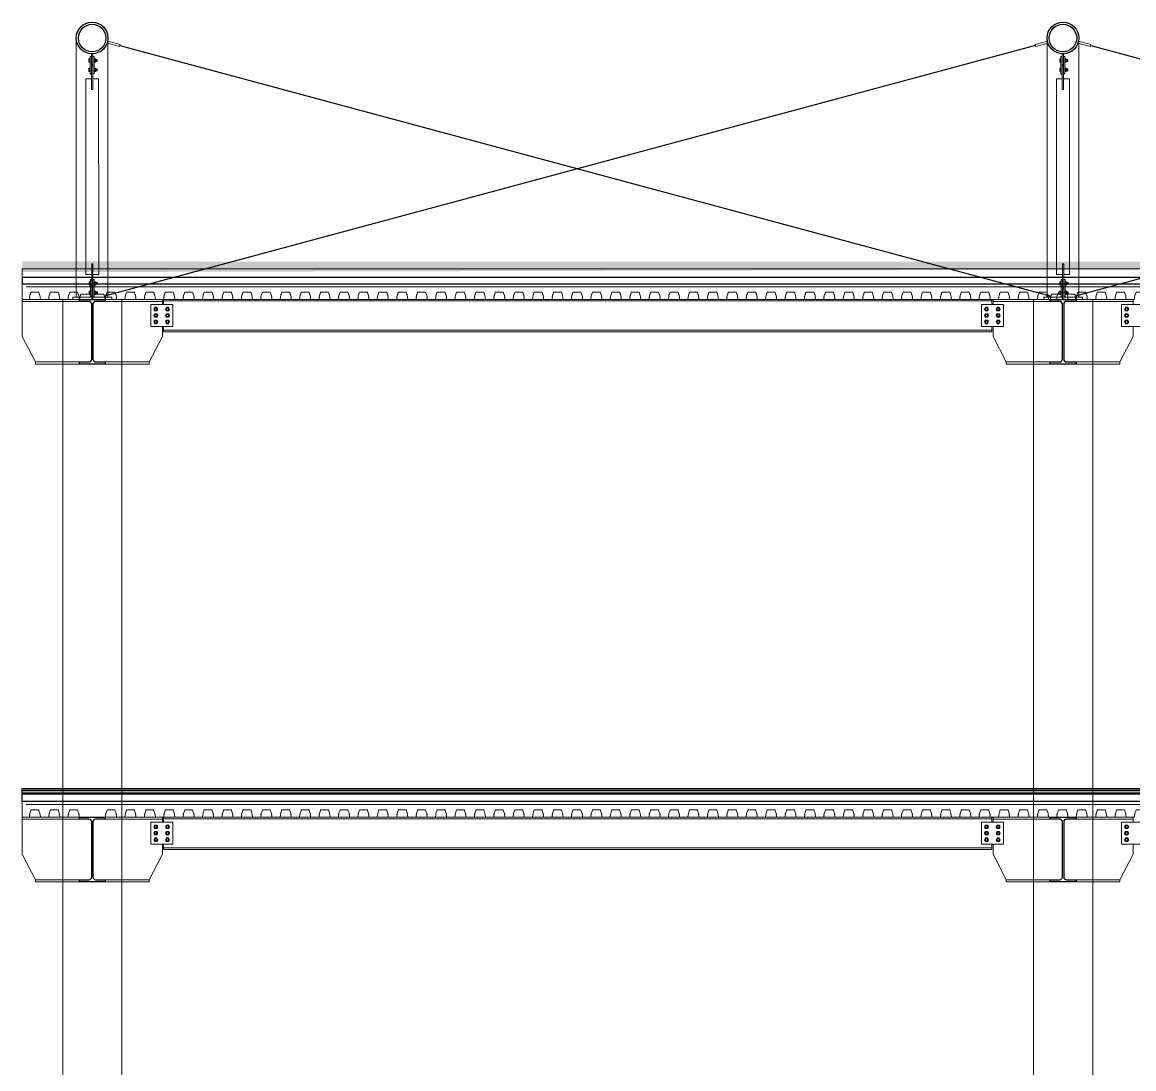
# Model space of a CAD drawing. Header units: millimetres. Extents: x -6949 to 305728, y -55091 to 76684.
# Drawn here: x 265083 to 273671, y 68599 to 76684 of the extents above; entities that cross this region are included whole.
import ezdxf

# ---------------------------------------------------------------- set-up
doc = ezdxf.new("R2010")
doc.units = ezdxf.units.MM
for name, color, linetype, lineweight in [('armatura', 1, 'Continuous', 15), ('bulloni', 5, 'Continuous', 18), ('fonda', 7, 'Continuous', 18), ('Layer4', 7, 'Continuous', 15), ('piastra', 30, 'Continuous', 18), ('S-BEAM', 5, 'Continuous', 18), ('S-COLS', 7, 'Continuous', 18), ('S-FSTN', 7, 'Continuous', 18), ('SEZIONI acciaio - Steel sections', 220, 'Continuous', 25), ('solaio2', 7, 'Continuous', 9)]:
    doc.layers.add(name, color=color, linetype=linetype, lineweight=lineweight)

# ---------------------------------------------------------------- blocks, each defined once
blk = doc.blocks.new('*U612')
at = {"layer": 'bulloni'}
blk.add_lwpolyline([(-15.6, 0), (-7.8, -13.5), (7.8, -13.5), (15.6, 0), (7.8, 13.5), (-7.8, 13.5)], close=True, dxfattribs=at)
for radius in [9, 7.88]:
    blk.add_circle((0, 0), radius, dxfattribs=at)
blk = doc.blocks.new('*U613')
at = {"color": 0, "linetype": 'ByBlock', "lineweight": -2, "transparency": 16777216}
for p in [(0, 0), (0, -50), (0, -100)]:
    blk.add_blockref('*U612', p, dxfattribs=at)
blk = doc.blocks.new('*U614')
at = {"layer": 'bulloni'}
blk.add_lwpolyline([(-15.6, 0), (-7.8, -13.5), (7.8, -13.5), (15.6, 0), (7.8, 13.5), (-7.8, 13.5)], close=True, dxfattribs=at)
for radius in [9, 7.88]:
    blk.add_circle((0, 0), radius, dxfattribs=at)
blk = doc.blocks.new('*U615')
at = {"color": 0, "linetype": 'ByBlock', "lineweight": -2, "transparency": 16777216}
for p in [(0, 0), (0, -50), (0, -100)]:
    blk.add_blockref('*U614', p, dxfattribs=at)
blk = doc.blocks.new('*U618')
at = {"layer": 'bulloni'}
blk.add_lwpolyline([(-15.6, 0), (-7.8, -13.5), (7.8, -13.5), (15.6, 0), (7.8, 13.5), (-7.8, 13.5)], close=True, dxfattribs=at)
for radius in [9, 7.88]:
    blk.add_circle((0, 0), radius, dxfattribs=at)
blk = doc.blocks.new('*U619')
at = {"color": 0, "linetype": 'ByBlock', "lineweight": -2, "transparency": 16777216}
for p in [(0, 0), (0, -50), (0, -100)]:
    blk.add_blockref('*U618', p, dxfattribs=at)
blk = doc.blocks.new('*U624')
at = {"layer": 'bulloni'}
blk.add_lwpolyline([(-15.6, 0), (-7.8, -13.5), (7.8, -13.5), (15.6, 0), (7.8, 13.5), (-7.8, 13.5)], close=True, dxfattribs=at)
for radius in [9, 7.88]:
    blk.add_circle((0, 0), radius, dxfattribs=at)
blk = doc.blocks.new('*U625')
at = {"color": 0, "linetype": 'ByBlock', "lineweight": -2, "transparency": 16777216}
for p in [(0, 0), (0, -50), (0, -100)]:
    blk.add_blockref('*U624', p, dxfattribs=at)
blk = doc.blocks.new('*U622')
at = {"layer": 'bulloni'}
blk.add_lwpolyline([(-15.6, 0), (-7.8, -13.5), (7.8, -13.5), (15.6, 0), (7.8, 13.5), (-7.8, 13.5)], close=True, dxfattribs=at)
for radius in [9, 7.88]:
    blk.add_circle((0, 0), radius, dxfattribs=at)
blk = doc.blocks.new('*U623')
at = {"color": 0, "linetype": 'ByBlock', "lineweight": -2, "transparency": 16777216}
for p in [(0, 0), (0, -50), (0, -100)]:
    blk.add_blockref('*U622', p, dxfattribs=at)
blk = doc.blocks.new('*U710')
at = {"layer": 'bulloni'}
blk.add_lwpolyline([(-15.6, 0), (-7.8, -13.5), (7.8, -13.5), (15.6, 0), (7.8, 13.5), (-7.8, 13.5)], close=True, dxfattribs=at)
for radius in [9, 7.88]:
    blk.add_circle((0, 0), radius, dxfattribs=at)
blk = doc.blocks.new('*U711')
at = {"color": 0, "linetype": 'ByBlock', "lineweight": -2, "transparency": 16777216}
for p in [(0, 0), (0, -50), (0, -100)]:
    blk.add_blockref('*U710', p, dxfattribs=at)
blk = doc.blocks.new('*U692')
at = {"layer": 'bulloni'}
blk.add_lwpolyline([(-15.6, 0), (-7.8, -13.5), (7.8, -13.5), (15.6, 0), (7.8, 13.5), (-7.8, 13.5)], close=True, dxfattribs=at)
for radius in [9, 7.88]:
    blk.add_circle((0, 0), radius, dxfattribs=at)
blk = doc.blocks.new('*U693')
at = {"color": 0, "linetype": 'ByBlock', "lineweight": -2, "transparency": 16777216}
for p in [(0, 0), (0, -50), (0, -100)]:
    blk.add_blockref('*U692', p, dxfattribs=at)
blk = doc.blocks.new('*U696')
at = {"layer": 'bulloni'}
blk.add_lwpolyline([(-15.6, 0), (-7.8, -13.5), (7.8, -13.5), (15.6, 0), (7.8, 13.5), (-7.8, 13.5)], close=True, dxfattribs=at)
for radius in [9, 7.88]:
    blk.add_circle((0, 0), radius, dxfattribs=at)
blk = doc.blocks.new('*U697')
at = {"color": 0, "linetype": 'ByBlock', "lineweight": -2, "transparency": 16777216}
for p in [(0, 0), (0, -50), (0, -100)]:
    blk.add_blockref('*U696', p, dxfattribs=at)
blk = doc.blocks.new('*U686')
at = {"layer": 'bulloni'}
blk.add_lwpolyline([(-15.6, 0), (-7.8, -13.5), (7.8, -13.5), (15.6, 0), (7.8, 13.5), (-7.8, 13.5)], close=True, dxfattribs=at)
for radius in [9, 7.88]:
    blk.add_circle((0, 0), radius, dxfattribs=at)
blk = doc.blocks.new('*U687')
at = {"color": 0, "linetype": 'ByBlock', "lineweight": -2, "transparency": 16777216}
for p in [(0, 0), (0, -50), (0, -100)]:
    blk.add_blockref('*U686', p, dxfattribs=at)
blk = doc.blocks.new('*U684')
at = {"layer": 'bulloni'}
blk.add_lwpolyline([(-15.6, 0), (-7.8, -13.5), (7.8, -13.5), (15.6, 0), (7.8, 13.5), (-7.8, 13.5)], close=True, dxfattribs=at)
for radius in [9, 7.88]:
    blk.add_circle((0, 0), radius, dxfattribs=at)
blk = doc.blocks.new('*U685')
at = {"color": 0, "linetype": 'ByBlock', "lineweight": -2, "transparency": 16777216}
for p in [(0, 0), (0, -50), (0, -100)]:
    blk.add_blockref('*U684', p, dxfattribs=at)
blk = doc.blocks.new('*U713')
for p, q in [((-16.5, 672), (-6.5, 672)), ((-15, -916.5), (-5, -916.5))]:
    blk.add_line(p, q)
blk.add_lwpolyline([(-5, -796.2), (5, -796.2)])
at = {"layer": 'bulloni'}
for p, q in [((-26.4, 786), (-25.3, 787.5)), ((-26.4, 763.6), (-26.4, 786)), ((-25.3, 787.5), (-17.9, 787.5)), ((-17.9, 781.1), (-25.3, 781.1)), ((-17.9, 762.1), (-17.9, 787.5)), ((-17.9, 784.9), (-17.4, 784.9)), ((-17.4, 764.7), (-17.4, 784.9)), ((-16.5, 781.8), (-16.5, 781.8)), ((13.5, 786), (14.7, 787.5)), ((13.5, 763.6), (13.5, 786)), ((14.7, 787.5), (23.3, 787.5)), ((23.3, 781.1), (14.7, 781.1)), ((24.5, 786), (23.3, 787.5)), ((24.5, 763.6), (24.5, 786)), ((36.5, 781.8), (24.5, 781.8)), ((26.7, 779.9), (26.1, 769.7)), ((28.6, 778.7), (28.2, 770.8)), ((30.6, 779.9), (30.1, 769.7)), ((32.5, 778.7), (32.1, 770.8)), ((34.6, 779.9), (34, 769.7)), ((36.5, 767.8), (36.5, 781.7)), ((37.4, 780.8), (36.5, 781.7)), ((37.4, 768.7), (37.4, 780.8)), ((-26.4, 763.6), (-25.3, 762.1)), ((-26.4, 714.1), (-25.3, 715.6)), ((-26.4, 691.7), (-26.4, 714.1)), ((-26.4, 691.7), (-25.3, 690.2)), ((-25.3, 768.4), (-17.9, 768.4)), ((-25.3, 762.1), (-17.9, 762.1)), ((-25.3, 715.6), (-17.9, 715.6)), ((-17.9, 709.3), (-25.3, 709.3)), ((-25.3, 696.6), (-17.9, 696.6)), ((-25.3, 690.2), (-17.9, 690.2)), ((-17.9, 764.7), (-17.4, 764.7)), ((-17.9, 690.2), (-17.9, 715.6)), ((-17.9, 713), (-17.4, 713)), ((-17.9, 692.8), (-17.4, 692.8)), ((-17.4, 692.8), (-17.4, 713)), ((-16.5, 767.8), (-16.5, 767.8)), ((-16.5, 709.9), (-16.5, 709.9)), ((-16.5, 695.9), (-16.5, 695.9)), ((13.5, 763.6), (14.7, 762.1)), ((13.5, 714.1), (14.7, 715.6)), ((13.5, 691.7), (13.5, 714.1)), ((13.5, 691.7), (14.7, 690.2)), ((14.7, 768.4), (23.3, 768.4)), ((14.7, 762.1), (23.3, 762.1)), ((14.7, 715.6), (23.3, 715.6)), ((23.3, 709.3), (14.7, 709.3)), ((14.7, 696.6), (23.3, 696.6)), ((14.7, 690.2), (23.3, 690.2)), ((24.5, 763.6), (23.3, 762.1)), ((24.5, 714.1), (23.3, 715.6)), ((24.5, 691.7), (23.3, 690.2)), ((36.5, 767.8), (24.5, 767.8)), ((24.5, 691.7), (24.5, 714.1)), ((36.5, 709.9), (24.5, 709.9)), ((36.5, 695.9), (24.5, 695.9)), ((26.7, 708), (26.1, 697.8)), ((28.6, 706.8), (28.2, 699)), ((30.6, 708), (30.1, 697.8)), ((32.5, 706.8), (32.1, 699)), ((34.6, 708), (34, 697.8)), ((36.5, 767.8), (37.4, 768.7)), ((36.5, 696), (36.5, 709.9)), ((37.4, 708.9), (36.5, 709.9)), ((36.5, 695.9), (37.4, 696.8)), ((37.4, 696.9), (37.4, 708.9)), ((-24.9, -936.3), (-23.8, -934.7)), ((-24.9, -936.3), (-24.9, -958.6)), ((-23.8, -934.7), (-16.4, -934.7)), ((-23.8, -941.1), (-16.4, -941.1)), ((-16.4, -934.7), (-16.4, -960.2)), ((-16.4, -937.4), (-15.9, -937.4)), ((-15.9, -937.4), (-15.9, -957.5)), ((-15, -940.4), (-15, -940.4)), ((15, -936.3), (16.2, -934.7)), ((15, -936.3), (15, -958.6)), ((16.2, -934.7), (24.8, -934.7)), ((16.2, -941.1), (24.8, -941.1)), ((26, -936.3), (24.8, -934.7)), ((26, -936.3), (26, -958.6)), ((38, -940.4), (26, -940.4)), ((28.2, -952.6), (27.6, -942.3)), ((30.1, -951.4), (29.7, -943.5)), ((32.1, -952.6), (31.6, -942.3)), ((34, -951.4), (33.6, -943.5)), ((36.1, -952.6), (35.5, -942.3)), ((38, -940.4), (38.9, -941.4)), ((38, -940.5), (38, -954.4)), ((38.9, -941.4), (38.9, -953.5)), ((-24.9, -958.6), (-23.8, -960.2)), ((-24.9, -1008.1), (-23.8, -1006.6)), ((-24.9, -1008.1), (-24.9, -1030.5)), ((-24.9, -1030.5), (-23.8, -1032)), ((-16.4, -953.8), (-23.8, -953.8)), ((-23.8, -960.2), (-16.4, -960.2)), ((-23.8, -1006.6), (-16.4, -1006.6)), ((-23.8, -1013), (-16.4, -1013)), ((-16.4, -1025.7), (-23.8, -1025.7)), ((-16.4, -957.5), (-15.9, -957.5)), ((-16.4, -1006.6), (-16.4, -1032)), ((-16.4, -1009.2), (-15.9, -1009.2)), ((-16.4, -1029.4), (-15.9, -1029.4)), ((-15.9, -1009.2), (-15.9, -1029.4)), ((-15, -954.4), (-15, -954.4)), ((-15, -1012.3), (-15, -1012.3)), ((-15, -1026.3), (-15, -1026.3)), ((15, -958.6), (16.2, -960.2)), ((15, -1008.1), (16.2, -1006.6)), ((15, -1008.1), (15, -1030.5)), ((15, -1030.5), (16.2, -1032)), ((24.8, -953.8), (16.2, -953.8)), ((16.2, -960.2), (24.8, -960.2)), ((16.2, -1006.6), (24.8, -1006.6)), ((16.2, -1013), (24.8, -1013)), ((24.8, -1025.7), (16.2, -1025.7)), ((26, -958.6), (24.8, -960.2)), ((26, -1008.1), (24.8, -1006.6)), ((26, -1030.5), (24.8, -1032)), ((38, -954.4), (26, -954.4)), ((26, -1008.1), (26, -1030.5)), ((38, -1012.3), (26, -1012.3)), ((38, -1026.3), (26, -1026.3)), ((28.2, -1024.4), (27.6, -1014.2)), ((30.1, -1023.2), (29.7, -1015.4)), ((32.1, -1024.4), (31.6, -1014.2)), ((34, -1023.2), (33.6, -1015.4)), ((36.1, -1024.4), (35.5, -1014.2)), ((38.9, -953.5), (38, -954.4)), ((38, -1012.3), (38.9, -1013.2)), ((38, -1012.4), (38, -1026.3)), ((38.9, -1025.3), (38, -1026.3)), ((38.9, -1013.3), (38.9, -1025.3)), ((-23.8, -1032), (-16.4, -1032)), ((16.2, -1032), (24.8, -1032))]:
    blk.add_line(p, q, dxfattribs=at)
for centre, radius, start, end in [((-21.5, 784.3), 4.95, 140.12945, 219.87055), ((-8.3, 774.8), 18.1, 159.44272, 200.55728), ((-16.5, 782.7), 0.917, 180, 270), ((18.5, 784.3), 4.95, 140.12945, 219.87055), ((31.6, 774.8), 18.1, 159.44272, 200.55728), ((19.5, 784.3), 4.95, 320.12945, 39.87055), ((6.4, 774.8), 18.1, 339.44272, 20.55728), ((-21.5, 765.2), 4.95, 140.12945, 219.87055), ((-21.5, 712.4), 4.95, 140.12945, 219.87055), ((-8.3, 702.9), 18.1, 159.44272, 200.55728), ((-21.5, 693.4), 4.95, 140.12945, 219.87055), ((-16.5, 766.9), 0.917, 90, 180), ((-16.5, 710.8), 0.917, 180, 270), ((-16.5, 695), 0.917, 90, 180), ((18.5, 765.2), 4.95, 140.12945, 219.87055), ((18.5, 712.4), 4.95, 140.12945, 219.87055), ((31.6, 702.9), 18.1, 159.44272, 200.55728), ((18.5, 693.4), 4.95, 140.12945, 219.87055), ((19.5, 765.2), 4.95, 320.12945, 39.87055), ((19.5, 712.4), 4.95, 320.12945, 39.87055), ((6.4, 702.9), 18.1, 339.44272, 20.55728), ((19.5, 693.4), 4.95, 320.12945, 39.87055), ((-20, -937.9), 4.95, 140.12945, 219.87055), ((-6.8, -947.4), 18.1, 159.44272, 200.55728), ((-15, -939.5), 0.917, 180, 270), ((20, -937.9), 4.95, 140.12945, 219.87055), ((33.1, -947.4), 18.1, 159.44272, 200.55728), ((21, -937.9), 4.95, 320.12945, 39.87055), ((7.9, -947.4), 18.1, 339.44272, 20.55728), ((-20, -957), 4.95, 140.12945, 219.87055), ((-20, -1009.8), 4.95, 140.12945, 219.87055), ((-6.8, -1019.3), 18.1, 159.44272, 200.55728), ((-20, -1028.8), 4.95, 140.12945, 219.87055), ((-15, -955.4), 0.917, 90, 180), ((-15, -1011.4), 0.917, 180, 270), ((-15, -1027.2), 0.917, 90, 180), ((20, -957), 4.95, 140.12945, 219.87055), ((20, -1009.8), 4.95, 140.12945, 219.87055), ((33.1, -1019.3), 18.1, 159.44272, 200.55728), ((20, -1028.8), 4.95, 140.12945, 219.87055), ((21, -957), 4.95, 320.12945, 39.87055), ((21, -1009.8), 4.95, 320.12945, 39.87055), ((7.9, -1019.3), 18.1, 339.44272, 20.55728), ((21, -1028.8), 4.95, 320.12945, 39.87055)]:
    blk.add_arc(centre, radius, start, end, dxfattribs=at)
at = {"layer": 'piastra'}
for points in [[(-6.5, 672), (-16.5, 672), (-16.5, 806), (-6.5, 806), (-6.5, 672)], [(-6.5, 743.8), (3.5, 743.8), (3.5, 826)], [(-6.5, 743.8), (-6.5, 826)], [(13.5, 672), (3.5, 672), (3.5, 806), (13.5, 806), (13.5, 672)], [(-6.5, 733.8), (3.5, 733.8), (3.5, 551.7)], [(3.5, 551.7), (-6.5, 551.7), (-6.5, 733.8)], [(-6.5, 551.7), (3.5, 551.7)], [(-5, -978.4), (5, -978.4), (5, -796.2)], [(5, -796.2), (-5, -796.2), (-5, -978.4)], [(-5, -916.5), (-15, -916.5), (-15, -1050.5), (-5, -1050.5), (-5, -916.5)], [(15, -916.5), (5, -916.5), (5, -1050.5), (15, -1050.5), (15, -916.5)], [(-5, -988.4), (5, -988.4), (5, -1070.5)], [(-5, -988.4), (-5, -1070.5)], [(5, -1054.5), (150, -1054.5), (150, -1070.5), (-150, -1070.5), (-150, -1054.5), (-5, -1054.5)]]:
    blk.add_lwpolyline(points, dxfattribs=at)
at = {"layer": 'S-BEAM'}
for points in [[(-123.7, 956.3), (-123.7, 447.6)], [(120.9, 956.3), (120.9, -532.5)], [(-6.5, 634), (-51.5, 634), (-51.5, -878.5), (-50, -878.5), (-5, -878.5)], [(3.5, 634), (48.5, 634), (50, -683), (50, -878.5), (5, -878.5)], [(-123.7, 447.6), (-123.7, -1054.5)], [(120.9, -532.5), (120.9, -1054.5)]]:
    blk.add_lwpolyline(points, dxfattribs=at)
at = {"layer": 'SEZIONI acciaio - Steel sections'}
for radius in [122.3, 106.3]:
    blk.add_circle((-1.4, 948.3), radius, dxfattribs=at)
blk = doc.blocks.new('*U714')
at = {"color": 0, "linetype": 'ByBlock', "lineweight": -2, "transparency": 16777216}
for p in [(0, 0), (7500, 0)]:
    blk.add_blockref('*U713', p, dxfattribs=at)
blk = doc.blocks.new('*U715')
for points in [[(3536.8, 963.6), (-3656.8, -972.3)], [(-3536.8, 963.6), (3656.8, -972.3)]]:
    blk.add_lwpolyline(points)
at = {"layer": 'piastra'}
for points in [[(-3635.4, 981.9), (-3538.9, 955.9)], [(-3631.3, 997.4), (-3534.7, 971.4)], [(-3538.9, 955.9), (-3534.7, 971.4)], [(3631.3, 997.4), (3534.7, 971.4)], [(3538.9, 955.9), (3534.7, 971.4)], [(3635.4, 981.9), (3538.9, 955.9)], [(-3839.4, -958), (-3847.1, -986.5), (-3847.1, -997.4)], [(-3775.4, -958), (-3839.4, -958)], [(-3660.6, -958), (-3725.7, -958)], [(-3660.6, -958), (-3652.9, -986.5), (-3652.9, -997.4)], [(3660.6, -958), (3652.9, -986.5), (3652.9, -997.4)], [(3660.6, -958), (3725.7, -958)], [(3775.4, -958), (3839.4, -958)], [(3839.4, -958), (3847.1, -986.5), (3847.1, -997.4)]]:
    blk.add_lwpolyline(points, dxfattribs=at)
blk = doc.blocks.new('*U716')
at = {"color": 0, "linetype": 'ByBlock', "lineweight": -2, "transparency": 16777216}
for p in [(0, 0), (7500, 0)]:
    blk.add_blockref('*U715', p, dxfattribs=at)
blk = doc.blocks.new('*U731')
at = {"layer": 'Layer4'}
for points in [[(-109.7, 11.3), (-105.8, 27.5), (-44.2, 27.5), (-40.3, 11.3)], [(-35.1, -10), (-33.5, -8.6), (-35.8, 1.1), (-38.2, 10.8), (-40.3, 11.3)], [(35.1, -10), (33.5, -8.6), (35.8, 1.1), (38.2, 10.8), (40.3, 11.3)], [(40.3, 11.3), (44.2, 27.5), (105.8, 27.5), (109.7, 11.3)], [(-35.1, -10), (-30.7, -27.5), (30.7, -27.5), (35.1, -10)]]:
    blk.add_lwpolyline(points, dxfattribs=at)
blk = doc.blocks.new('*U732')
at = {"layer": 'fonda', "color": 0, "linetype": 'ByBlock', "lineweight": -2, "transparency": 16777216}
for p in [(0, 0), (150, 0), (300, 0), (450, 0), (600, 0), (750, 0), (900, 0), (1050, 0), (1200, 0), (1350, 0), (1500, 0), (1650, 0), (1800, 0), (1950, 0), (2100, 0), (2250, 0), (2400, 0), (2550, 0), (2700, 0), (2850, 0), (3000, 0), (3150, 0), (3300, 0), (3450, 0), (3600, 0), (3750, 0), (3900, 0), (4050, 0), (4200, 0), (4350, 0), (4500, 0), (4650, 0), (4800, 0), (4950, 0), (5100, 0), (5250, 0), (5400, 0), (5550, 0), (5700, 0), (5850, 0), (6000, 0), (6150, 0), (6300, 0), (6450, 0), (6600, 0), (6750, 0), (6900, 0), (7050, 0), (7200, 0), (7350, 0), (7500, 0), (7650, 0), (7800, 0)]:
    blk.add_blockref('*U731', p, dxfattribs=at)
blk = doc.blocks.new('*U733')
at = {"layer": 'Layer4'}
for points in [[(-109.7, 11.3), (-105.8, 27.5), (-44.2, 27.5), (-40.3, 11.3)], [(-35.1, -10), (-33.5, -8.6), (-35.8, 1.1), (-38.2, 10.8), (-40.3, 11.3)], [(35.1, -10), (33.5, -8.6), (35.8, 1.1), (38.2, 10.8), (40.3, 11.3)], [(40.3, 11.3), (44.2, 27.5), (105.8, 27.5), (109.7, 11.3)], [(-35.1, -10), (-30.7, -27.5), (30.7, -27.5), (35.1, -10)]]:
    blk.add_lwpolyline(points, dxfattribs=at)
blk = doc.blocks.new('*U734')
at = {"layer": 'fonda', "color": 0, "linetype": 'ByBlock', "lineweight": -2, "transparency": 16777216}
for p in [(0, 0), (150, 0), (300, 0), (450, 0), (600, 0), (750, 0), (900, 0), (1050, 0), (1200, 0), (1350, 0), (1500, 0), (1650, 0), (1800, 0), (1950, 0), (2100, 0), (2250, 0), (2400, 0), (2550, 0), (2700, 0), (2850, 0), (3000, 0), (3150, 0), (3300, 0), (3450, 0), (3600, 0), (3750, 0), (3900, 0), (4050, 0), (4200, 0), (4350, 0), (4500, 0), (4650, 0), (4800, 0), (4950, 0), (5100, 0), (5250, 0), (5400, 0), (5550, 0), (5700, 0), (5850, 0), (6000, 0), (6150, 0), (6300, 0), (6450, 0), (6600, 0), (6750, 0), (6900, 0), (7050, 0), (7200, 0), (7350, 0), (7500, 0), (7650, 0), (7800, 0)]:
    blk.add_blockref('*U733', p, dxfattribs=at)

msp = doc.modelspace()

# ---------------------------------------------------------------- hatches: boundary and pattern name
at = {"layer": 'fonda', "true_color": 0xc7c8ca}
h = msp.add_hatch(dxfattribs=at)
h.set_pattern_fill('GRAVEL', color=9, scale=2)
h.set_pattern_definition([(228.0127875, (-43933.751, 50.8), (-406.40000003, -457.19999997), [6.834429, -676.609673]), (184.969741, (-43938.323, 45.72), (609.599999759, 50.800002894), [11.728094, -1161.080978]), (132.5104471, (-43950.007, 44.704), (508.000000215, -558.799999805), [8.26963, -818.694456]), (267.273689, (-43969.819, 32.004), (50.800000106, 1015.999999995), [10.68009, -1057.3287485]), (292.8336542, (-43970.327, 21.336), (-254.000000021, 609.599999991), [10.472674, -1036.796155]), (357.273689, (-43966.263, 11.684), (-1015.999999995, 50.800000106), [10.68009, -1057.3287485]), (37.6942405, (-43955.595, 11.176), (-660.399999971, -508.000000038), [14.123873, -1398.262306]), (72.2553284, (-43944.419, 19.812), (355.600000096, 1117.59999997), [13.33439, -1320.105132]), (121.4295656, (-43940.355, 32.512), (-406.400000058, 660.399999965), [10.71626, -1060.910914]), (175.2363583, (-43945.943, 41.656), (558.79999999, -50.80000009), [12.234266, -599.478739]), (222.3974378, (-43958.135, 42.672), (-609.5999999805, -558.800000021), [15.821558, -1566.33545]), (138.8140748, (-43919.527, 31.496), (-355.59999998, 304.800000025), [5.400091, -534.6113165]), (171.4692344, (-43923.591, 35.052), (660.400000018, -101.599999885), [10.27364, -1017.09278]), (225, (-43933.75, 36.576), (-7e-15, -50.8), [7.184187, -64.657862]), (203.1985905, (-43937.307, 42.672), (254, 101.59999998), [3.868826, -383.012447]), (291.8014095, (-43940.863, 41.148), (-50.8, 152.4), [5.471312, -268.09506]), (30.9637565, (-43938.831, 36.068), (152.4, 101.6), [8.886393, -287.325963]), (161.565051, (-43931.211, 40.64), (101.6, -50.8), [6.425743, -154.217962]), (16.3895403, (-43970.327, 41.148), (508, 152.4), [9.00176, -891.1765335]), (70.346176, (-43961.691, 43.688), (-203.20000002, -558.799999993), [7.551979, -747.6443136]), (293.1985905, (-43931.211, 50.8), (-101.59999998, 254.00000001), [7.737602, -379.143672]), (343.6104597, (-43928.163, 43.688), (-508.00000001, 152.399999964), [9.00176, -891.1765335]), (339.4439548, (-43970.327, 9.652), (-254, 101.6), [8.680704, -425.354686]), (294.7751406, (-43962.199, 6.604), (-254.000000302, 558.799999863), [7.273442, -720.071868]), (66.8014095, (-43930.703, 0), (101.59999998, 254), [7.737602, -379.143672]), (17.3540246, (-43927.655, 7.112), (-660.399999987, -203.200000043), [8.515655, -843.04752]), (69.4439548, (-43955.595, 0), (-101.6, -254), [4.340352, -429.695038]), (101.3099325, (-43933.751, 0), (-50.8, 203.2), [2.590292, -256.439899]), (165.9637565, (-43934.259, 2.54), (152.4, -50.8), [10.472674, -198.981092]), (186.009006, (-43944.419, 5.08), (507.999999997, 50.800000027), [9.70534, -960.827297]), (303.6900675, (-43938.831, 31.496), (-50.8, 101.6), [7.326478, -175.835527]), (353.1572266, (-43934.767, 25.4), (863.600000005, -101.599999955), [12.791135, -1266.320181]), (60.9453959, (-43922.067, 23.876), (-203.200000006, -355.6), [5.230165, -517.787846]), (90, (-43919.527, 28.45), (-50.8, 50.8), [3.048, -47.752]), (120.2564372, (-43945.435, 6.604), (203.199999975, -355.600000014), [7.057339, -698.6788155]), (48.0127875, (-43948.991, 12.7), (406.400000034, 457.19999997), [13.668858, -669.775244]), (0, (-43939.847, 22.86), (50.8, 50.8), [13.208, -37.592]), (325.3048465, (-43926.639, 22.86), (508.000000192, -355.599999725), [8.032191, -795.1863345]), (254.054604, (-43920.035, 18.288), (-50.8, -203.2), [7.396582, -362.433001]), (207.64597536, (-43922.067, 11.176), (-965.200000035, -507.999999933), [12.042902, -1192.2492885]), (175.42607874, (-43932.735, 5.588), (-660.4, 50.8), [12.740589, -1261.316929])])
h.paths.add_polyline_path([(265083.7525, 74837.7047), (265083.7525, 74782.988), (267665.8162, 74779.4541), (267665.8162, 74834.1708)])
h = msp.add_hatch(dxfattribs=at)
h.set_pattern_fill('GRAVEL', color=9, scale=2)
h.set_pattern_definition([(228.0127875, (-37933.751, 50.8), (-406.40000003, -457.19999997), [6.834429, -676.609673]), (184.969741, (-37938.323, 45.72), (609.599999759, 50.800002894), [11.728094, -1161.080978]), (132.5104471, (-37950.007, 44.704), (508.000000215, -558.799999805), [8.26963, -818.694456]), (267.273689, (-37969.819, 32.004), (50.800000106, 1015.999999995), [10.68009, -1057.3287485]), (292.8336542, (-37970.327, 21.336), (-254.000000021, 609.599999991), [10.472674, -1036.796155]), (357.273689, (-37966.263, 11.684), (-1015.999999995, 50.800000106), [10.68009, -1057.3287485]), (37.6942405, (-37955.595, 11.176), (-660.399999971, -508.000000038), [14.123873, -1398.262306]), (72.2553284, (-37944.419, 19.812), (355.600000096, 1117.59999997), [13.33439, -1320.105132]), (121.4295656, (-37940.355, 32.512), (-406.400000058, 660.399999965), [10.71626, -1060.910914]), (175.2363583, (-37945.943, 41.656), (558.79999999, -50.80000009), [12.234266, -599.478739]), (222.3974378, (-37958.135, 42.672), (-609.5999999805, -558.800000021), [15.821558, -1566.33545]), (138.8140748, (-37919.527, 31.496), (-355.59999998, 304.800000025), [5.400091, -534.6113165]), (171.4692344, (-37923.591, 35.052), (660.400000018, -101.599999885), [10.27364, -1017.09278]), (225, (-37933.75, 36.576), (-7e-15, -50.8), [7.184187, -64.657862]), (203.1985905, (-37937.307, 42.672), (254, 101.59999998), [3.868826, -383.012447]), (291.8014095, (-37940.863, 41.148), (-50.8, 152.4), [5.471312, -268.09506]), (30.9637565, (-37938.831, 36.068), (152.4, 101.6), [8.886393, -287.325963]), (161.565051, (-37931.211, 40.64), (101.6, -50.8), [6.425743, -154.217962]), (16.3895403, (-37970.327, 41.148), (508, 152.4), [9.00176, -891.1765335]), (70.346176, (-37961.691, 43.688), (-203.20000002, -558.799999993), [7.551979, -747.6443136]), (293.1985905, (-37931.211, 50.8), (-101.59999998, 254.00000001), [7.737602, -379.143672]), (343.6104597, (-37928.163, 43.688), (-508.00000001, 152.399999964), [9.00176, -891.1765335]), (339.4439548, (-37970.327, 9.652), (-254, 101.6), [8.680704, -425.354686]), (294.7751406, (-37962.199, 6.604), (-254.000000302, 558.799999863), [7.273442, -720.071868]), (66.8014095, (-37930.703, 0), (101.59999998, 254), [7.737602, -379.143672]), (17.3540246, (-37927.655, 7.112), (-660.399999987, -203.200000043), [8.515655, -843.04752]), (69.4439548, (-37955.595, 0), (-101.6, -254), [4.340352, -429.695038]), (101.3099325, (-37933.751, 0), (-50.8, 203.2), [2.590292, -256.439899]), (165.9637565, (-37934.259, 2.54), (152.4, -50.8), [10.472674, -198.981092]), (186.009006, (-37944.419, 5.08), (507.999999997, 50.800000027), [9.70534, -960.827297]), (303.6900675, (-37938.831, 31.496), (-50.8, 101.6), [7.326478, -175.835527]), (353.1572266, (-37934.767, 25.4), (863.600000005, -101.599999955), [12.791135, -1266.320181]), (60.9453959, (-37922.067, 23.876), (-203.200000006, -355.6), [5.230165, -517.787846]), (90, (-37919.527, 28.45), (-50.8, 50.8), [3.048, -47.752]), (120.2564372, (-37945.435, 6.604), (203.199999975, -355.600000014), [7.057339, -698.6788155]), (48.0127875, (-37948.991, 12.7), (406.400000034, 457.19999997), [13.668858, -669.775244]), (0, (-37939.847, 22.86), (50.8, 50.8), [13.208, -37.592]), (325.3048465, (-37926.639, 22.86), (508.000000192, -355.599999725), [8.032191, -795.1863345]), (254.054604, (-37920.035, 18.288), (-50.8, -203.2), [7.396582, -362.433001]), (207.64597536, (-37922.067, 11.176), (-965.200000035, -507.999999933), [12.042902, -1192.2492885]), (175.42607874, (-37932.735, 5.588), (-660.4, 50.8), [12.740589, -1261.316929])])
h.paths.add_polyline_path([(266165.8162, 74834.1708), (266165.8162, 74779.4541), (273665.8162, 74779.4541), (273665.8162, 74834.1708)])
h = msp.add_hatch(dxfattribs=at)
h.set_pattern_fill('GRAVEL', color=9, scale=2)
h.set_pattern_definition([(228.0127875, (-34933.751, 50.8), (-406.40000003, -457.19999997), [6.834429, -676.609673]), (184.969741, (-34938.323, 45.72), (609.599999759, 50.800002894), [11.728094, -1161.080978]), (132.5104471, (-34950.007, 44.704), (508.000000215, -558.799999805), [8.26963, -818.694456]), (267.273689, (-34969.819, 32.004), (50.800000106, 1015.999999995), [10.68009, -1057.3287485]), (292.8336542, (-34970.327, 21.336), (-254.000000021, 609.599999991), [10.472674, -1036.796155]), (357.273689, (-34966.263, 11.684), (-1015.999999995, 50.800000106), [10.68009, -1057.3287485]), (37.6942405, (-34955.595, 11.176), (-660.399999971, -508.000000038), [14.123873, -1398.262306]), (72.2553284, (-34944.419, 19.812), (355.600000096, 1117.59999997), [13.33439, -1320.105132]), (121.4295656, (-34940.355, 32.512), (-406.400000058, 660.399999965), [10.71626, -1060.910914]), (175.2363583, (-34945.943, 41.656), (558.79999999, -50.80000009), [12.234266, -599.478739]), (222.3974378, (-34958.135, 42.672), (-609.5999999805, -558.800000021), [15.821558, -1566.33545]), (138.8140748, (-34919.527, 31.496), (-355.59999998, 304.800000025), [5.400091, -534.6113165]), (171.4692344, (-34923.591, 35.052), (660.400000018, -101.599999885), [10.27364, -1017.09278]), (225, (-34933.75, 36.576), (-7e-15, -50.8), [7.184187, -64.657862]), (203.1985905, (-34937.307, 42.672), (254, 101.59999998), [3.868826, -383.012447]), (291.8014095, (-34940.863, 41.148), (-50.8, 152.4), [5.471312, -268.09506]), (30.9637565, (-34938.831, 36.068), (152.4, 101.6), [8.886393, -287.325963]), (161.565051, (-34931.211, 40.64), (101.6, -50.8), [6.425743, -154.217962]), (16.3895403, (-34970.327, 41.148), (508, 152.4), [9.00176, -891.1765335]), (70.346176, (-34961.691, 43.688), (-203.20000002, -558.799999993), [7.551979, -747.6443136]), (293.1985905, (-34931.211, 50.8), (-101.59999998, 254.00000001), [7.737602, -379.143672]), (343.6104597, (-34928.163, 43.688), (-508.00000001, 152.399999964), [9.00176, -891.1765335]), (339.4439548, (-34970.327, 9.652), (-254, 101.6), [8.680704, -425.354686]), (294.7751406, (-34962.199, 6.604), (-254.000000302, 558.799999863), [7.273442, -720.071868]), (66.8014095, (-34930.703, 0), (101.59999998, 254), [7.737602, -379.143672]), (17.3540246, (-34927.655, 7.112), (-660.399999987, -203.200000043), [8.515655, -843.04752]), (69.4439548, (-34955.595, 0), (-101.6, -254), [4.340352, -429.695038]), (101.3099325, (-34933.751, 0), (-50.8, 203.2), [2.590292, -256.439899]), (165.9637565, (-34934.259, 2.54), (152.4, -50.8), [10.472674, -198.981092]), (186.009006, (-34944.419, 5.08), (507.999999997, 50.800000027), [9.70534, -960.827297]), (303.6900675, (-34938.831, 31.496), (-50.8, 101.6), [7.326478, -175.835527]), (353.1572266, (-34934.767, 25.4), (863.600000005, -101.599999955), [12.791135, -1266.320181]), (60.9453959, (-34922.067, 23.876), (-203.200000006, -355.6), [5.230165, -517.787846]), (90, (-34919.527, 28.45), (-50.8, 50.8), [3.048, -47.752]), (120.2564372, (-34945.435, 6.604), (203.199999975, -355.600000014), [7.057339, -698.6788155]), (48.0127875, (-34948.991, 12.7), (406.400000034, 457.19999997), [13.668858, -669.775244]), (0, (-34939.847, 22.86), (50.8, 50.8), [13.208, -37.592]), (325.3048465, (-34926.639, 22.86), (508.000000192, -355.599999725), [8.032191, -795.1863345]), (254.054604, (-34920.035, 18.288), (-50.8, -203.2), [7.396582, -362.433001]), (207.64597536, (-34922.067, 11.176), (-965.200000035, -507.999999933), [12.042902, -1192.2492885]), (175.42607874, (-34932.735, 5.588), (-660.4, 50.8), [12.740589, -1261.316929])])
h.paths.add_polyline_path([(269165.8162, 74834.1708), (269165.8162, 74779.4541), (276665.8162, 74779.4541), (276665.8162, 74834.1708)])
h = msp.add_hatch(dxfattribs=at)
h.set_pattern_fill('GRAVEL', color=9, scale=2)
h.set_pattern_definition([(228.0127875, (-31933.751, 50.8), (-406.40000003, -457.19999997), [6.834429, -676.609673]), (184.969741, (-31938.323, 45.72), (609.599999759, 50.800002894), [11.728094, -1161.080978]), (132.5104471, (-31950.007, 44.704), (508.000000215, -558.799999805), [8.26963, -818.694456]), (267.273689, (-31969.819, 32.004), (50.800000106, 1015.999999995), [10.68009, -1057.3287485]), (292.8336542, (-31970.327, 21.336), (-254.000000021, 609.599999991), [10.472674, -1036.796155]), (357.273689, (-31966.263, 11.684), (-1015.999999995, 50.800000106), [10.68009, -1057.3287485]), (37.6942405, (-31955.595, 11.176), (-660.399999971, -508.000000038), [14.123873, -1398.262306]), (72.2553284, (-31944.419, 19.812), (355.600000096, 1117.59999997), [13.33439, -1320.105132]), (121.4295656, (-31940.355, 32.512), (-406.400000058, 660.399999965), [10.71626, -1060.910914]), (175.2363583, (-31945.943, 41.656), (558.79999999, -50.80000009), [12.234266, -599.478739]), (222.3974378, (-31958.135, 42.672), (-609.5999999805, -558.800000021), [15.821558, -1566.33545]), (138.8140748, (-31919.527, 31.496), (-355.59999998, 304.800000025), [5.400091, -534.6113165]), (171.4692344, (-31923.591, 35.052), (660.400000018, -101.599999885), [10.27364, -1017.09278]), (225, (-31933.75, 36.576), (-7e-15, -50.8), [7.184187, -64.657862]), (203.1985905, (-31937.307, 42.672), (254, 101.59999998), [3.868826, -383.012447]), (291.8014095, (-31940.863, 41.148), (-50.8, 152.4), [5.471312, -268.09506]), (30.9637565, (-31938.831, 36.068), (152.4, 101.6), [8.886393, -287.325963]), (161.565051, (-31931.211, 40.64), (101.6, -50.8), [6.425743, -154.217962]), (16.3895403, (-31970.327, 41.148), (508, 152.4), [9.00176, -891.1765335]), (70.346176, (-31961.691, 43.688), (-203.20000002, -558.799999993), [7.551979, -747.6443136]), (293.1985905, (-31931.211, 50.8), (-101.59999998, 254.00000001), [7.737602, -379.143672]), (343.6104597, (-31928.163, 43.688), (-508.00000001, 152.399999964), [9.00176, -891.1765335]), (339.4439548, (-31970.327, 9.652), (-254, 101.6), [8.680704, -425.354686]), (294.7751406, (-31962.199, 6.604), (-254.000000302, 558.799999863), [7.273442, -720.071868]), (66.8014095, (-31930.703, 0), (101.59999998, 254), [7.737602, -379.143672]), (17.3540246, (-31927.655, 7.112), (-660.399999987, -203.200000043), [8.515655, -843.04752]), (69.4439548, (-31955.595, 0), (-101.6, -254), [4.340352, -429.695038]), (101.3099325, (-31933.751, 0), (-50.8, 203.2), [2.590292, -256.439899]), (165.9637565, (-31934.259, 2.54), (152.4, -50.8), [10.472674, -198.981092]), (186.009006, (-31944.419, 5.08), (507.999999997, 50.800000027), [9.70534, -960.827297]), (303.6900675, (-31938.831, 31.496), (-50.8, 101.6), [7.326478, -175.835527]), (353.1572266, (-31934.767, 25.4), (863.600000005, -101.599999955), [12.791135, -1266.320181]), (60.9453959, (-31922.067, 23.876), (-203.200000006, -355.6), [5.230165, -517.787846]), (90, (-31919.527, 28.45), (-50.8, 50.8), [3.048, -47.752]), (120.2564372, (-31945.435, 6.604), (203.199999975, -355.600000014), [7.057339, -698.6788155]), (48.0127875, (-31948.991, 12.7), (406.400000034, 457.19999997), [13.668858, -669.775244]), (0, (-31939.847, 22.86), (50.8, 50.8), [13.208, -37.592]), (325.3048465, (-31926.639, 22.86), (508.000000192, -355.599999725), [8.032191, -795.1863345]), (254.054604, (-31920.035, 18.288), (-50.8, -203.2), [7.396582, -362.433001]), (207.64597536, (-31922.067, 11.176), (-965.200000035, -507.999999933), [12.042902, -1192.2492885]), (175.42607874, (-31932.735, 5.588), (-660.4, 50.8), [12.740589, -1261.316929])])
h.paths.add_polyline_path([(272165.8162, 74834.1708), (272165.8162, 74779.4541), (279665.8162, 74779.4541), (279665.8162, 74834.1708)])
at = {"layer": 'S-FSTN', "true_color": 0xc7c8ca}
h = msp.add_hatch(dxfattribs=at)
h.set_pattern_fill('GRAVEL', color=9, scale=2.8, angle=53)
h.paths.add_polyline_path([(282624.8077, 74793.4226), (300165.0846, 74753.4242), (300763.0518, 74753.4242), (300763.143, 74813.4212), (265083.1566, 74813.4212), (265083.8893, 74753.4227)])

# ---------------------------------------------------------------- linework, layer by layer
msp.add_line((300165.7716, 74713.4225), (265083.7525, 74713.4225))
for points in [[(303665.8162, 74713.4225), (265083.7981, 74713.4225), (265083.7981, 74663.4225), (303665.8162, 74663.4225)], [(265083.7979, 70764.7793), (303665.8159, 70764.7793), (303665.8159, 70748.4224), (265083.7979, 70748.4224)], [(265083.7979, 70748.4224), (303665.8159, 70748.4224), (303665.8159, 70728.4224), (265083.7979, 70728.4224)]]:
    msp.add_lwpolyline(points, close=True)
for points in [[(265619.8071, 74543.4225), (265629.8071, 74543.4225)], [(265083.7979, 70663.4224), (265083.7979, 70723.4224), (303665.8159, 70723.4224), (303665.8159, 70663.4224), (265083.7979, 70663.4224)]]:
    msp.add_lwpolyline(points)
at = {"layer": 'armatura'}
for points in [[(265113.7981, 74640.4225), (303644.0933, 74640.4225)], [(265113.7979, 70640.4224), (303644.0931, 70640.4224)]]:
    msp.add_lwpolyline(points, dxfattribs=at)
at = {"layer": 'fonda'}
msp.add_lwpolyline([(265083.7525, 74779.4541), (303665.8162, 74779.4541), (303665.8162, 74713.4225), (265083.7525, 74713.4225)], close=True, dxfattribs=at)
at = {"layer": 'Layer4'}
for points in [[(265083.7981, 74560.9605), (265083.7981, 74543.4225), (265136.3071, 74543.4225), (265140.6119, 74560.9605)], [(265140.6119, 74560.9605), (265139.022, 74562.3144), (265141.4058, 74572.0261), (265143.7896, 74581.7379), (265145.8257, 74582.2017)], [(265145.8257, 74582.2017), (265149.8071, 74598.4225), (265211.3071, 74598.4225), (265215.2886, 74582.2017)], [(265145.8257, 74582.2017), (265149.8071, 74598.4225), (265211.3071, 74598.4225), (265215.2886, 74582.2017)], [(265220.5023, 74560.9605), (265222.0923, 74562.3144), (265219.7085, 74572.0261), (265217.3247, 74581.7379), (265215.2886, 74582.2017)], [(265220.5023, 74560.9605), (265224.8071, 74543.4225), (265286.3071, 74543.4225), (265290.6119, 74560.9605)], [(265290.6119, 74560.9605), (265289.022, 74562.3144), (265291.4058, 74572.0261), (265293.7896, 74581.7379), (265295.8257, 74582.2017)], [(265295.8257, 74582.2017), (265299.8071, 74598.4225), (265361.3071, 74598.4225), (265365.2886, 74582.2017)], [(265295.8257, 74582.2017), (265299.8071, 74598.4225), (265361.3071, 74598.4225), (265365.2886, 74582.2017)], [(265370.5023, 74560.9605), (265372.0923, 74562.3144), (265369.7085, 74572.0261), (265367.3247, 74581.7379), (265365.2886, 74582.2017)], [(265370.5023, 74560.9605), (265374.8071, 74543.4225), (265436.3071, 74543.4225), (265440.6119, 74560.9605)], [(265370.5023, 74560.9605), (265374.8071, 74543.4225), (265436.3071, 74543.4225), (265440.6119, 74560.9605)], [(265440.6119, 74560.9605), (265439.022, 74562.3144), (265441.4058, 74572.0261), (265443.7896, 74581.7379), (265445.8257, 74582.2017)], [(265440.6119, 74560.9605), (265439.022, 74562.3144), (265441.4058, 74572.0261), (265443.7896, 74581.7379), (265445.8257, 74582.2017)], [(265445.8257, 74582.2017), (265449.8071, 74598.4225), (265511.3071, 74598.4225), (265515.2886, 74582.2017)], [(265445.8257, 74582.2017), (265449.8071, 74598.4225), (265511.3071, 74598.4225), (265515.2886, 74582.2017)], [(265520.5023, 74560.9605), (265522.0923, 74562.3144), (265519.7085, 74572.0261), (265517.3247, 74581.7379), (265515.2886, 74582.2017)], [(265520.5023, 74560.9605), (265524.8071, 74543.4225), (265586.3071, 74543.4225), (265586.3071, 74543.4225)], [(265729.1119, 74560.9605), (265724.8071, 74543.4225), (265663.3071, 74543.4225), (265663.3071, 74543.4225)], [(265729.1119, 74560.9605), (265727.522, 74562.3144), (265729.9058, 74572.0261), (265732.2896, 74581.7379), (265734.3257, 74582.2017)], [(265803.7886, 74582.2017), (265799.8071, 74598.4225), (265738.3071, 74598.4225), (265734.3257, 74582.2017)], [(265809.0023, 74560.9605), (265810.5923, 74562.3144), (265808.2085, 74572.0261), (265805.8247, 74581.7379), (265803.7886, 74582.2017)], [(265879.1119, 74560.9605), (265874.8071, 74543.4225), (265813.3071, 74543.4225), (265809.0023, 74560.9605)], [(265145.8254, 70582.2016), (265149.8069, 70598.4224), (265211.3069, 70598.4224), (265215.2884, 70582.2016)], [(265145.8254, 70582.2016), (265149.8069, 70598.4224), (265211.3069, 70598.4224), (265215.2884, 70582.2016)], [(265295.8254, 70582.2016), (265299.8069, 70598.4224), (265361.3069, 70598.4224), (265365.2884, 70582.2016)], [(265295.8254, 70582.2016), (265299.8069, 70598.4224), (265361.3069, 70598.4224), (265365.2884, 70582.2016)], [(265445.8254, 70582.2016), (265449.8069, 70598.4224), (265511.3069, 70598.4224), (265515.2884, 70582.2016)], [(265445.8254, 70582.2016), (265449.8069, 70598.4224), (265511.3069, 70598.4224), (265515.2884, 70582.2016)], [(265803.7884, 70582.2016), (265799.8069, 70598.4224), (265738.3069, 70598.4224), (265734.3254, 70582.2016)], [(265083.7979, 70560.9604), (265083.7979, 70543.4224), (265136.3069, 70543.4224), (265140.6117, 70560.9604)], [(265140.6117, 70560.9604), (265139.0217, 70562.3143), (265141.4055, 70572.026), (265143.7893, 70581.7377), (265145.8254, 70582.2016)], [(265220.5021, 70560.9604), (265222.092, 70562.3143), (265219.7082, 70572.026), (265217.3245, 70581.7377), (265215.2884, 70582.2016)], [(265220.5021, 70560.9604), (265224.8069, 70543.4224), (265286.3069, 70543.4224), (265290.6117, 70560.9604)], [(265290.6117, 70560.9604), (265289.0217, 70562.3143), (265291.4055, 70572.026), (265293.7893, 70581.7377), (265295.8254, 70582.2016)], [(265370.5021, 70560.9604), (265372.092, 70562.3143), (265369.7082, 70572.026), (265367.3245, 70581.7377), (265365.2884, 70582.2016)], [(265370.5021, 70560.9604), (265374.8069, 70543.4224), (265436.3069, 70543.4224), (265440.6117, 70560.9604)], [(265370.5021, 70560.9604), (265374.8069, 70543.4224), (265436.3069, 70543.4224), (265440.6117, 70560.9604)], [(265440.6117, 70560.9604), (265439.0217, 70562.3143), (265441.4055, 70572.026), (265443.7893, 70581.7377), (265445.8254, 70582.2016)], [(265440.6117, 70560.9604), (265439.0217, 70562.3143), (265441.4055, 70572.026), (265443.7893, 70581.7377), (265445.8254, 70582.2016)], [(265520.5021, 70560.9604), (265522.092, 70562.3143), (265519.7082, 70572.026), (265517.3245, 70581.7377), (265515.2884, 70582.2016)], [(265520.5021, 70560.9604), (265524.8069, 70543.4224), (265586.3069, 70543.4224), (265586.3069, 70543.4224)], [(265729.1117, 70560.9604), (265724.8069, 70543.4224), (265663.3069, 70543.4224), (265663.3069, 70543.4224)], [(265729.1117, 70560.9604), (265727.5217, 70562.3143), (265729.9055, 70572.026), (265732.2893, 70581.7377), (265734.3254, 70582.2016)], [(265809.0021, 70560.9604), (265810.592, 70562.3143), (265808.2082, 70572.026), (265805.8245, 70581.7377), (265803.7884, 70582.2016)], [(265879.1117, 70560.9604), (265874.8069, 70543.4224), (265813.3069, 70543.4224), (265809.0021, 70560.9604)]]:
    msp.add_lwpolyline(points, dxfattribs=at)
at = {"layer": 'piastra'}
for p, q in [((265083.7981, 74527.4225), (265083.7981, 74503.4225)), ((265083.7981, 74503.4225), (265083.7981, 74256.1074)), ((266165.8162, 74503.4225), (266165.8162, 74527.4225)), ((272583.7981, 74527.4225), (272583.7981, 74503.4225)), ((273665.8161, 74503.4225), (273665.8161, 74527.4225)), ((266165.8162, 74333.4225), (266165.8162, 74256.1074)), ((272583.7981, 74333.4225), (272583.7981, 74256.1074)), ((273665.8161, 74333.4225), (273665.8161, 74256.1074)), ((265185.4186, 74059.4225), (265083.7981, 74256.1074)), ((266064.1956, 74059.4225), (266165.8162, 74256.1074)), ((272685.4186, 74059.4225), (272583.7981, 74256.1074)), ((273564.1956, 74059.4225), (273665.8161, 74256.1074)), ((265083.7981, 70527.4224), (265083.7981, 70503.4224)), ((266165.8162, 70503.4224), (266165.8162, 70527.4224)), ((272583.7981, 70527.4224), (272583.7981, 70503.4224)), ((273665.8161, 70503.4224), (273665.8161, 70527.4224)), ((265083.7981, 70503.4224), (265083.7981, 70256.1072)), ((266165.8162, 70333.4224), (266165.8162, 70256.1072)), ((272583.7981, 70333.4224), (272583.7981, 70256.1072)), ((273665.8161, 70333.4224), (273665.8161, 70256.1072)), ((265185.4186, 70059.4224), (265083.7981, 70256.1072)), ((266064.1956, 70059.4224), (266165.8162, 70256.1072)), ((272685.4186, 70059.4224), (272583.7981, 70256.1072)), ((273564.1956, 70059.4224), (273665.8161, 70256.1072))]:
    msp.add_line(p, q, dxfattribs=at)
for points in [[(265598.7071, 74527.4225), (265083.7981, 74527.4225), (265083.7981, 74543.4225), (266165.8162, 74543.4225), (266165.8162, 74527.4225), (265650.9071, 74527.4225)], [(273098.7071, 74527.4225), (272583.7981, 74527.4225), (272583.7981, 74543.4225), (273665.8161, 74543.4225), (273665.8161, 74527.4225), (273150.9071, 74527.4225)], [(265598.7073, 74059.4225), (265185.4186, 74059.4225), (265185.4186, 74043.4225), (266064.1956, 74043.4225), (266064.1956, 74059.4225), (265650.9069, 74059.4225)], [(273098.7073, 74059.4225), (272685.4186, 74059.4225), (272685.4186, 74043.4225), (273564.1956, 74043.4225), (273564.1956, 74059.4225), (273150.9069, 74059.4225)], [(265598.7071, 70527.4224), (265083.7981, 70527.4224), (265083.7981, 70543.4224), (266165.8162, 70543.4224), (266165.8162, 70527.4224), (265650.9071, 70527.4224)], [(273098.7071, 70527.4224), (272583.7981, 70527.4224), (272583.7981, 70543.4224), (273665.8161, 70543.4224), (273665.8161, 70527.4224), (273150.9071, 70527.4224)], [(265598.7073, 70059.4224), (265185.4186, 70059.4224), (265185.4186, 70043.4224), (266064.1956, 70043.4224), (266064.1956, 70059.4224), (265650.9069, 70059.4224)], [(273098.7073, 70059.4224), (272685.4186, 70059.4224), (272685.4186, 70043.4224), (273564.1956, 70043.4224), (273564.1956, 70059.4224), (273150.9069, 70059.4224)]]:
    msp.add_lwpolyline(points, dxfattribs=at)
for points in [[(266075.8142, 74503.4225), (266245.8162, 74503.4225), (266245.8162, 74333.4225), (266075.8142, 74333.4225)], [(272493.7961, 74503.4225), (272663.7981, 74503.4225), (272663.7981, 74333.4225), (272493.7961, 74333.4225)], [(273575.8141, 74503.4225), (273745.8161, 74503.4225), (273745.8161, 74333.4225), (273575.8141, 74333.4225)], [(266075.8142, 70503.4224), (266245.8162, 70503.4224), (266245.8162, 70333.4224), (266075.8142, 70333.4224)], [(272493.7961, 70503.4224), (272663.7981, 70503.4224), (272663.7981, 70333.4224), (272493.7961, 70333.4224)], [(273575.8141, 70503.4224), (273745.8161, 70503.4224), (273745.8161, 70333.4224), (273575.8141, 70333.4224)]]:
    msp.add_lwpolyline(points, close=True, dxfattribs=at)
at = {"layer": 'S-BEAM'}
for p, q in [((272573.7984, 74543.4224), (266175.8182, 74543.4224)), ((266175.8182, 74503.4224), (266175.8182, 74543.4224)), ((272573.7984, 74543.4224), (272573.7984, 74503.4225)), ((272573.7984, 74530.9224), (266175.8182, 74530.9224)), ((266175.8182, 74293.4224), (266175.8182, 74333.4224)), ((266175.8182, 74305.9224), (272573.7984, 74305.9224)), ((272573.7984, 74293.4224), (266175.8182, 74293.4224)), ((272573.7984, 74333.4225), (272573.7984, 74293.4224)), ((272573.7984, 70543.4223), (266175.8182, 70543.4223)), ((266175.8182, 70503.4223), (266175.8182, 70543.4223)), ((272573.7984, 70530.9223), (266175.8182, 70530.9223)), ((272573.7984, 70543.4223), (272573.7984, 70503.4224)), ((266175.8182, 70293.4223), (266175.8182, 70333.4223)), ((272573.7984, 70333.4224), (272573.7984, 70293.4223)), ((266175.8182, 70305.9223), (272573.7984, 70305.9223)), ((272573.7984, 70293.4223), (266175.8182, 70293.4223))]:
    msp.add_line(p, q, dxfattribs=at)
for points in [[(265441.4058, 74572.0261), (265443.7896, 74581.7379)], [(265808.2085, 74572.0261), (265805.8247, 74581.7379)], [(265441.4055, 70572.026), (265443.7893, 70581.7377)], [(265808.2082, 70572.026), (265805.8245, 70581.7377)]]:
    msp.add_lwpolyline(points, dxfattribs=at)
at = {"layer": 'S-COLS'}
for points in [[(265396.3069, 74543.4225), (265853.3069, 74543.4225), (265853.3069, 62543.4221), (265396.3069, 62543.4221)], [(272896.3069, 74543.4225), (273353.3069, 74543.4225), (273353.3069, 62563.4221), (272896.3069, 62563.4221)]]:
    msp.add_lwpolyline(points, close=True, dxfattribs=at)
at = {"layer": 'SEZIONI acciaio - Steel sections'}
for points in [[(265524.8071, 74543.4225), (265724.8071, 74543.4225), (265724.8071, 74527.4225), (265650.9071, 74527.4225, 0.414213562), (265629.9071, 74506.4225), (265629.9071, 74080.4225, 0.414213562), (265650.9071, 74059.4225), (265724.8071, 74059.4225), (265724.8071, 74043.4225), (265524.8071, 74043.4225), (265524.8071, 74059.4225), (265598.7071, 74059.4225, 0.414213562), (265619.7071, 74080.4225), (265619.7071, 74506.4225, 0.414213562), (265598.7071, 74527.4225), (265524.8071, 74527.4225)], [(273024.8071, 74543.4225), (273224.8071, 74543.4225), (273224.8071, 74527.4225), (273150.9071, 74527.4225, 0.414213562), (273129.9071, 74506.4225), (273129.9071, 74080.4225, 0.414213562), (273150.9071, 74059.4225), (273224.8071, 74059.4225), (273224.8071, 74043.4225), (273024.8071, 74043.4225), (273024.8071, 74059.4225), (273098.7071, 74059.4225, 0.414213562), (273119.7071, 74080.4225), (273119.7071, 74506.4225, 0.414213562), (273098.7071, 74527.4225), (273024.8071, 74527.4225)], [(265524.8071, 70543.4224), (265724.8071, 70543.4224), (265724.8071, 70527.4224), (265650.9071, 70527.4224, 0.414213562), (265629.9071, 70506.4224), (265629.9071, 70080.4224, 0.414213562), (265650.9071, 70059.4224), (265724.8071, 70059.4224), (265724.8071, 70043.4224), (265524.8071, 70043.4224), (265524.8071, 70059.4224), (265598.7071, 70059.4224, 0.414213562), (265619.7071, 70080.4224), (265619.7071, 70506.4224, 0.414213562), (265598.7071, 70527.4224), (265524.8071, 70527.4224)], [(273024.8071, 70543.4224), (273224.8071, 70543.4224), (273224.8071, 70527.4224), (273150.9071, 70527.4224, 0.414213562), (273129.9071, 70506.4224), (273129.9071, 70080.4224, 0.414213562), (273150.9071, 70059.4224), (273224.8071, 70059.4224), (273224.8071, 70043.4224), (273024.8071, 70043.4224), (273024.8071, 70059.4224), (273098.7071, 70059.4224, 0.414213562), (273119.7071, 70080.4224), (273119.7071, 70506.4224, 0.414213562), (273098.7071, 70527.4224), (273024.8071, 70527.4224)]]:
    msp.add_lwpolyline(points, format="xyb", close=True, dxfattribs=at)
at = {"layer": 'solaio2'}
for points in [[(265083.7981, 74543.4225), (265083.7981, 74663.4225), (303665.8162, 74663.4225), (303665.8162, 74560.9605), (303665.8162, 74543.4225), (303613.3071, 74543.4225), (303609.0023, 74560.9605)], [(265083.7979, 70543.4224), (265083.7979, 70663.4224), (274665.8162, 70663.4224)]]:
    msp.add_lwpolyline(points, dxfattribs=at)

# ---------------------------------------------------------------- block references
for name, p in [('*U714', (265624.8071, 75613.9424)), ('*U716', (269374.8083, 75540.7828)), ('*U687', (266115.8142, 74468.4225)), ('*U711', (272533.7961, 74468.4225)), ('*U697', (273615.8141, 74468.4225)), ('*U625', (266115.8142, 70468.4224)), ('*U613', (272533.7961, 70468.4224)), ('*U619', (273615.8141, 70468.4224))]:
    msp.add_blockref(name, p)
at = {"xscale": -1}
for name, p in [('*U685', (266205.8162, 74468.4225)), ('*U693', (272623.7981, 74468.4225)), ('*U623', (266205.8162, 70468.4224)), ('*U615', (272623.7981, 70468.4224))]:
    msp.add_blockref(name, p, dxfattribs=at)
at = {"layer": 'fonda'}
for name, p in [('*U734', (265844.0571, 74570.9225)), ('*U732', (265844.0569, 70570.9224))]:
    msp.add_blockref(name, p, dxfattribs=at)

doc.saveas('drawing.dxf')
